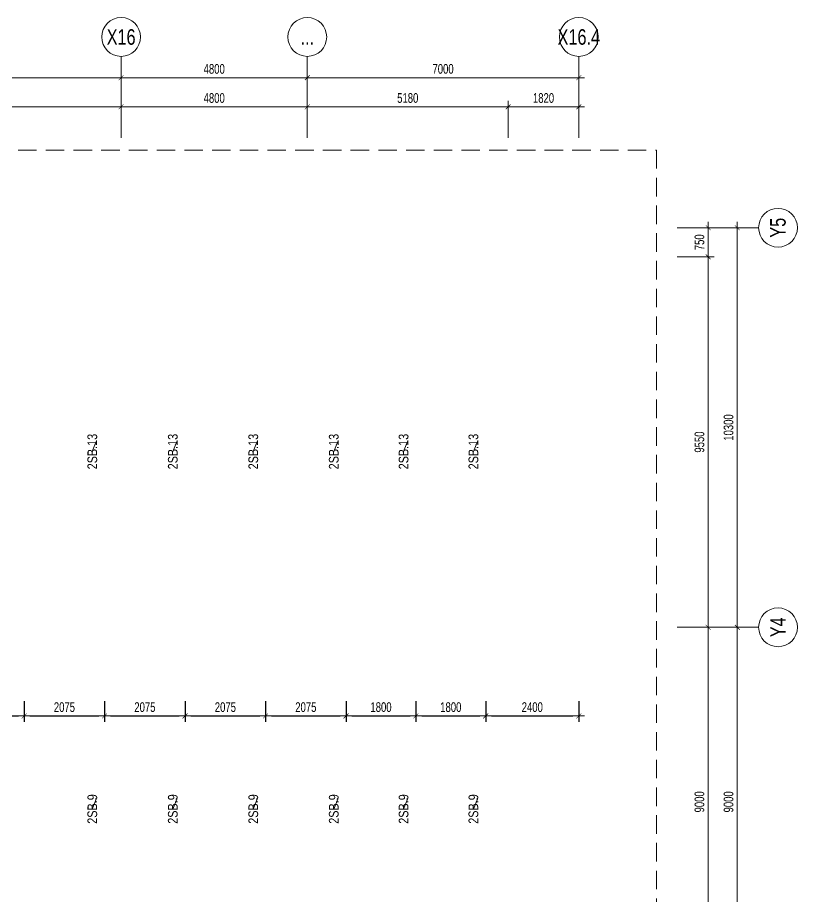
# Model space of a CAD drawing. Header units: millimetres. Extents: x 84463 to 294191, y -61495 to 44118.
# Drawn here: x 110779 to 130885, y 21462 to 44118 of the extents above; entities that cross this region are included whole.
import ezdxf
from ezdxf.enums import TextEntityAlignment as Align

# ---------------------------------------------------------------- set-up
doc = ezdxf.new("R2010")
doc.units = ezdxf.units.MM
doc.linetypes.add('CENTER2', pattern=[1.125, 0.75, -0.125, 0.125, -0.125])
doc.linetypes.add('HIDDEN2', pattern=[4.7625, 3.175, -1.5875])
for name, color, linetype, lineweight in [('$0$NDC_S_ANNO', 7, 'Continuous', 20), ('$0$NDC_S_DIM', 1, 'Continuous', 15), ('NDC_S_AXIS', 5, 'CENTER2', 13), ('NDC_S_BEAM NAME', 7, 'Continuous', 9), ('NDC_S_DIM', 1, 'Continuous', 15), ('NDC_S_HIDDEN', 8, 'HIDDEN2', 13), ('NDC_S_SYMBOL', 1, 'Continuous', 15), ('NDC_S_TEXT SYMBOL', 7, 'Continuous', 20)]:
    doc.layers.add(name, color=color, linetype=linetype, lineweight=lineweight)
doc.styles.add('$0$ARIAL', font='arial.ttf', dxfattribs={"width": 0.8})
doc.styles.add('$0$NDC_DIM', font='', dxfattribs={"width": 0.75})
doc.styles.add('NDC_ANNO', font='', dxfattribs={"width": 0.8})
doc.styles.add('NDC_DIM', font='', dxfattribs={"width": 0.75})
doc.styles.get('$0$NDC_DIM').set_extended_font_data('Dotum')
doc.styles.get('NDC_ANNO').set_extended_font_data('Dotum')
doc.styles.get('NDC_DIM').set_extended_font_data('Dotum')
doc.dimstyles.new('$0$NDC_dim_iso', dxfattribs={"dimtxt": 2.5, "dimasz": 1, "dimexe": 1.5, "dimexo": 2.5, "dimgap": 1, "dimtad": 1, "dimdec": 0, "dimzin": 0, "dimdsep": 46, "dimtxsty": '$0$NDC_DIM', "dimblk": '$0$DIMMARK', "dimcen": 0.09, "dimdle": 1.2, "dimclrd": 1, "dimclre": 1, "dimclrt": 3, "dimadec": 0, "dimazin": 0, "dimtfac": 1, "dimtdec": 0, "dimtix": 1, "dimtofl": 0, "dimtmove": 0, "dimatfit": 3, "dimfxl": 8, "dimfxlon": 1, "dimtolj": 1, "dimtzin": 0, "dimarcsym": 0})
doc.dimstyles.new('NDC_dim_100', dxfattribs={"dimscale": 100, "dimtxt": 2.5, "dimasz": 1.5, "dimexe": 1.5, "dimexo": 2.5, "dimgap": 1, "dimtad": 1, "dimdec": 0, "dimzin": 0, "dimdsep": 46, "dimtxsty": 'NDC_DIM', "dimblk": 'DIMMARK', "dimcen": 0.09, "dimdle": 1.2, "dimclrd": 1, "dimclre": 1, "dimclrt": 3, "dimadec": 0, "dimazin": 0, "dimtfac": 1, "dimtdec": 0, "dimtix": 1, "dimtofl": 0, "dimtmove": 0, "dimatfit": 3, "dimfxl": 8, "dimfxlon": 1, "dimtolj": 1, "dimtzin": 0, "dimarcsym": 0})

# ---------------------------------------------------------------- blocks, each defined once
blk = doc.blocks.new('$0$DIMMARK')
at = {"layer": '$0$NDC_S_DIM', "color": 1}
blk.add_line((-1.5, 0), (1, 0), dxfattribs=at)
at = {"layer": '$0$NDC_S_DIM', "color": 2, "const_width": 0.1}
blk.add_lwpolyline([(-0.42, -0.42), (0.42, 0.42)], dxfattribs=at)
blk = doc.blocks.new('DIMMARK')
at = {"layer": 'NDC_S_DIM', "color": 1}
blk.add_line((-1.5, 0), (1, 0), dxfattribs=at)
at = {"layer": 'NDC_S_DIM', "color": 2, "const_width": 0.1}
blk.add_lwpolyline([(-0.42, -0.42), (0.42, 0.42)], dxfattribs=at)
blk = doc.blocks.new('*D62')
at = {"layer": 'Defpoints', "color": 0, "transparency": 16777216}
for p in [(108999, 26747), (110949, 26747), (110949, 26115)]:
    blk.add_point(p, dxfattribs=at)
at = {"layer": 'NDC_S_DIM', "color": 1, "lineweight": -2, "transparency": 16777216}
for p, q in [((108999, 26497), (108999, 25965)), ((110949, 26497), (110949, 25965)), ((109149, 26115), (110799, 26115))]:
    blk.add_line(p, q, dxfattribs=at)
at = {"layer": 'NDC_S_DIM', "color": 1, "lineweight": -2, "transparency": 16777216, "xscale": 150, "yscale": 150, "zscale": 150, "rotation": 180}
blk.add_blockref('DIMMARK', (108999, 26115), dxfattribs=at)
at = {"layer": 'NDC_S_DIM', "color": 1, "lineweight": -2, "transparency": 16777216, "xscale": 150, "yscale": 150, "zscale": 150}
blk.add_blockref('DIMMARK', (110949, 26115), dxfattribs=at)
at = {"layer": 'NDC_S_DIM', "color": 3, "transparency": 16777216, "insert": (109974, 26341), "char_height": 250, "attachment_point": 5, "style": 'NDC_DIM'}
blk.add_mtext('\\A1;1950', dxfattribs=at)
blk = doc.blocks.new('*D63')
at = {"layer": 'Defpoints', "color": 0, "transparency": 16777216}
for p in [(110949, 26747), (113024, 26747), (113024, 26115)]:
    blk.add_point(p, dxfattribs=at)
at = {"layer": 'NDC_S_DIM', "color": 1, "lineweight": -2, "transparency": 16777216}
for p, q in [((110949, 26497), (110949, 25965)), ((113024, 26497), (113024, 25965)), ((111099, 26115), (112874, 26115))]:
    blk.add_line(p, q, dxfattribs=at)
at = {"layer": 'NDC_S_DIM', "color": 1, "lineweight": -2, "transparency": 16777216, "xscale": 150, "yscale": 150, "zscale": 150, "rotation": 180}
blk.add_blockref('DIMMARK', (110949, 26115), dxfattribs=at)
at = {"layer": 'NDC_S_DIM', "color": 1, "lineweight": -2, "transparency": 16777216, "xscale": 150, "yscale": 150, "zscale": 150}
blk.add_blockref('DIMMARK', (113024, 26115), dxfattribs=at)
at = {"layer": 'NDC_S_DIM', "color": 3, "transparency": 16777216, "insert": (111987, 26341), "char_height": 250, "attachment_point": 5, "style": 'NDC_DIM'}
blk.add_mtext('\\A1;2075', dxfattribs=at)
blk = doc.blocks.new('*D64')
at = {"layer": 'Defpoints', "color": 0, "transparency": 16777216}
for p in [(113024, 26747), (115099, 26747), (115099, 26115)]:
    blk.add_point(p, dxfattribs=at)
at = {"layer": 'NDC_S_DIM', "color": 1, "lineweight": -2, "transparency": 16777216}
for p, q in [((113024, 26497), (113024, 25965)), ((115099, 26497), (115099, 25965)), ((113174, 26115), (114949, 26115))]:
    blk.add_line(p, q, dxfattribs=at)
at = {"layer": 'NDC_S_DIM', "color": 1, "lineweight": -2, "transparency": 16777216, "xscale": 150, "yscale": 150, "zscale": 150, "rotation": 180}
blk.add_blockref('DIMMARK', (113024, 26115), dxfattribs=at)
at = {"layer": 'NDC_S_DIM', "color": 1, "lineweight": -2, "transparency": 16777216, "xscale": 150, "yscale": 150, "zscale": 150}
blk.add_blockref('DIMMARK', (115099, 26115), dxfattribs=at)
at = {"layer": 'NDC_S_DIM', "color": 3, "transparency": 16777216, "insert": (114062, 26341), "char_height": 250, "attachment_point": 5, "style": 'NDC_DIM'}
blk.add_mtext('\\A1;2075', dxfattribs=at)
blk = doc.blocks.new('*D65')
at = {"layer": 'Defpoints', "color": 0, "transparency": 16777216}
for p in [(115099, 26747), (117174, 26747), (117174, 26115)]:
    blk.add_point(p, dxfattribs=at)
at = {"layer": 'NDC_S_DIM', "color": 1, "lineweight": -2, "transparency": 16777216}
for p, q in [((115099, 26497), (115099, 25965)), ((117174, 26497), (117174, 25965)), ((115249, 26115), (117024, 26115))]:
    blk.add_line(p, q, dxfattribs=at)
at = {"layer": 'NDC_S_DIM', "color": 1, "lineweight": -2, "transparency": 16777216, "xscale": 150, "yscale": 150, "zscale": 150, "rotation": 180}
blk.add_blockref('DIMMARK', (115099, 26115), dxfattribs=at)
at = {"layer": 'NDC_S_DIM', "color": 1, "lineweight": -2, "transparency": 16777216, "xscale": 150, "yscale": 150, "zscale": 150}
blk.add_blockref('DIMMARK', (117174, 26115), dxfattribs=at)
at = {"layer": 'NDC_S_DIM', "color": 3, "transparency": 16777216, "insert": (116137, 26341), "char_height": 250, "attachment_point": 5, "style": 'NDC_DIM'}
blk.add_mtext('\\A1;2075', dxfattribs=at)
blk = doc.blocks.new('*D66')
at = {"layer": 'Defpoints', "color": 0, "transparency": 16777216}
for p in [(117174, 26747), (119249, 26747), (119249, 26115)]:
    blk.add_point(p, dxfattribs=at)
at = {"layer": 'NDC_S_DIM', "color": 1, "lineweight": -2, "transparency": 16777216}
for p, q in [((117174, 26497), (117174, 25965)), ((119249, 26497), (119249, 25965)), ((117324, 26115), (119099, 26115))]:
    blk.add_line(p, q, dxfattribs=at)
at = {"layer": 'NDC_S_DIM', "color": 1, "lineweight": -2, "transparency": 16777216, "xscale": 150, "yscale": 150, "zscale": 150, "rotation": 180}
blk.add_blockref('DIMMARK', (117174, 26115), dxfattribs=at)
at = {"layer": 'NDC_S_DIM', "color": 1, "lineweight": -2, "transparency": 16777216, "xscale": 150, "yscale": 150, "zscale": 150}
blk.add_blockref('DIMMARK', (119249, 26115), dxfattribs=at)
at = {"layer": 'NDC_S_DIM', "color": 3, "transparency": 16777216, "insert": (118212, 26341), "char_height": 250, "attachment_point": 5, "style": 'NDC_DIM'}
blk.add_mtext('\\A1;2075', dxfattribs=at)
blk = doc.blocks.new('*D67')
at = {"layer": 'Defpoints', "color": 0, "transparency": 16777216}
for p in [(119249, 26747), (121049, 26747), (121049, 26115)]:
    blk.add_point(p, dxfattribs=at)
at = {"layer": 'NDC_S_DIM', "color": 1, "lineweight": -2, "transparency": 16777216}
for p, q in [((119249, 26497), (119249, 25965)), ((121049, 26497), (121049, 25965)), ((119399, 26115), (120899, 26115))]:
    blk.add_line(p, q, dxfattribs=at)
at = {"layer": 'NDC_S_DIM', "color": 1, "lineweight": -2, "transparency": 16777216, "xscale": 150, "yscale": 150, "zscale": 150, "rotation": 180}
blk.add_blockref('DIMMARK', (119249, 26115), dxfattribs=at)
at = {"layer": 'NDC_S_DIM', "color": 1, "lineweight": -2, "transparency": 16777216, "xscale": 150, "yscale": 150, "zscale": 150}
blk.add_blockref('DIMMARK', (121049, 26115), dxfattribs=at)
at = {"layer": 'NDC_S_DIM', "color": 3, "transparency": 16777216, "insert": (120149, 26341), "char_height": 250, "attachment_point": 5, "style": 'NDC_DIM'}
blk.add_mtext('\\A1;1800', dxfattribs=at)
blk = doc.blocks.new('*D68')
at = {"layer": 'Defpoints', "color": 0, "transparency": 16777216}
for p in [(121049, 26747), (122849, 26747), (122849, 26115)]:
    blk.add_point(p, dxfattribs=at)
at = {"layer": 'NDC_S_DIM', "color": 1, "lineweight": -2, "transparency": 16777216}
for p, q in [((121049, 26497), (121049, 25965)), ((122849, 26497), (122849, 25965)), ((121199, 26115), (122699, 26115))]:
    blk.add_line(p, q, dxfattribs=at)
at = {"layer": 'NDC_S_DIM', "color": 1, "lineweight": -2, "transparency": 16777216, "xscale": 150, "yscale": 150, "zscale": 150, "rotation": 180}
blk.add_blockref('DIMMARK', (121049, 26115), dxfattribs=at)
at = {"layer": 'NDC_S_DIM', "color": 1, "lineweight": -2, "transparency": 16777216, "xscale": 150, "yscale": 150, "zscale": 150}
blk.add_blockref('DIMMARK', (122849, 26115), dxfattribs=at)
at = {"layer": 'NDC_S_DIM', "color": 3, "transparency": 16777216, "insert": (121949, 26341), "char_height": 250, "attachment_point": 5, "style": 'NDC_DIM'}
blk.add_mtext('\\A1;1800', dxfattribs=at)
blk = doc.blocks.new('*D69')
at = {"layer": 'Defpoints', "color": 0, "transparency": 16777216}
for p in [(122849, 26747), (125249, 26747), (125249, 26115)]:
    blk.add_point(p, dxfattribs=at)
at = {"layer": 'NDC_S_DIM', "color": 1, "lineweight": -2, "transparency": 16777216}
for p, q in [((122849, 26497), (122849, 25965)), ((125249, 26497), (125249, 25965)), ((122999, 26115), (125099, 26115))]:
    blk.add_line(p, q, dxfattribs=at)
at = {"layer": 'NDC_S_DIM', "color": 1, "lineweight": -2, "transparency": 16777216, "xscale": 150, "yscale": 150, "zscale": 150, "rotation": 180}
blk.add_blockref('DIMMARK', (122849, 26115), dxfattribs=at)
at = {"layer": 'NDC_S_DIM', "color": 1, "lineweight": -2, "transparency": 16777216, "xscale": 150, "yscale": 150, "zscale": 150}
blk.add_blockref('DIMMARK', (125249, 26115), dxfattribs=at)
at = {"layer": 'NDC_S_DIM', "color": 3, "transparency": 16777216, "insert": (124049, 26341), "char_height": 250, "attachment_point": 5, "style": 'NDC_DIM'}
blk.add_mtext('\\A1;2400', dxfattribs=at)
blk = doc.blocks.new('*D28')
at = {"layer": 'Defpoints', "color": 0, "transparency": 16777216}
for p in [(113449, 42568), (105049, 40700), (113449, 40700)]:
    blk.add_point(p, dxfattribs=at)
at = {"layer": 'NDC_S_DIM', "color": 1, "lineweight": -2, "transparency": 16777216}
for p, q in [((105049, 41768), (105049, 42718)), ((113449, 41768), (113449, 42718)), ((105199, 42568), (113299, 42568))]:
    blk.add_line(p, q, dxfattribs=at)
at = {"layer": 'NDC_S_DIM', "color": 1, "lineweight": -2, "transparency": 16777216, "xscale": 150, "yscale": 150, "zscale": 150, "rotation": 180}
blk.add_blockref('DIMMARK', (105049, 42568), dxfattribs=at)
at = {"layer": 'NDC_S_DIM', "color": 1, "lineweight": -2, "transparency": 16777216, "xscale": 150, "yscale": 150, "zscale": 150}
blk.add_blockref('DIMMARK', (113449, 42568), dxfattribs=at)
at = {"layer": 'NDC_S_DIM', "color": 3, "transparency": 16777216, "insert": (109249, 42793), "char_height": 250, "attachment_point": 5, "style": 'NDC_DIM'}
blk.add_mtext('\\A1;8400', dxfattribs=at)
blk = doc.blocks.new('*D29')
at = {"layer": 'Defpoints', "color": 0, "transparency": 16777216}
for p in [(118249, 42568), (113449, 40700), (118249, 40700)]:
    blk.add_point(p, dxfattribs=at)
at = {"layer": 'NDC_S_DIM', "color": 1, "lineweight": -2, "transparency": 16777216}
for p, q in [((113449, 41768), (113449, 42718)), ((118249, 41768), (118249, 42718)), ((113599, 42568), (118099, 42568))]:
    blk.add_line(p, q, dxfattribs=at)
at = {"layer": 'NDC_S_DIM', "color": 1, "lineweight": -2, "transparency": 16777216, "xscale": 150, "yscale": 150, "zscale": 150, "rotation": 180}
blk.add_blockref('DIMMARK', (113449, 42568), dxfattribs=at)
at = {"layer": 'NDC_S_DIM', "color": 1, "lineweight": -2, "transparency": 16777216, "xscale": 150, "yscale": 150, "zscale": 150}
blk.add_blockref('DIMMARK', (118249, 42568), dxfattribs=at)
at = {"layer": 'NDC_S_DIM', "color": 3, "transparency": 16777216, "insert": (115849, 42793), "char_height": 250, "attachment_point": 5, "style": 'NDC_DIM'}
blk.add_mtext('\\A1;4800', dxfattribs=at)
blk = doc.blocks.new('*D30')
at = {"layer": 'Defpoints', "color": 0, "transparency": 16777216}
for p in [(125249, 42568), (118249, 40700), (125249, 40700)]:
    blk.add_point(p, dxfattribs=at)
at = {"layer": 'NDC_S_DIM', "color": 1, "lineweight": -2, "transparency": 16777216}
for p, q in [((118249, 41768), (118249, 42718)), ((125249, 41768), (125249, 42718)), ((118399, 42568), (125099, 42568))]:
    blk.add_line(p, q, dxfattribs=at)
at = {"layer": 'NDC_S_DIM', "color": 1, "lineweight": -2, "transparency": 16777216, "xscale": 150, "yscale": 150, "zscale": 150, "rotation": 180}
blk.add_blockref('DIMMARK', (118249, 42568), dxfattribs=at)
at = {"layer": 'NDC_S_DIM', "color": 1, "lineweight": -2, "transparency": 16777216, "xscale": 150, "yscale": 150, "zscale": 150}
blk.add_blockref('DIMMARK', (125249, 42568), dxfattribs=at)
at = {"layer": 'NDC_S_DIM', "color": 3, "transparency": 16777216, "insert": (121749, 42793), "char_height": 250, "attachment_point": 5, "style": 'NDC_DIM'}
blk.add_mtext('\\A1;7000', dxfattribs=at)
blk = doc.blocks.new('*U14')
at = {"layer": 'NDC_S_SYMBOL'}
blk.add_line((0, 5), (0, 9), dxfattribs=at)
blk.add_circle((0, 0), 5, dxfattribs=at)
at = {"layer": 'NDC_S_TEXT SYMBOL', "color": 7, "style": 'NDC_ANNO', "width": 0.8}
blk.add_attdef('GRID', text='', height=4, dxfattribs=at).set_placement((0, 0), align=Align.MIDDLE)
blk = doc.blocks.new('*D33')
at = {"layer": 'Defpoints', "color": 0, "transparency": 16777216}
for p in [(113449, 41818), (105049, 40700), (113449, 40700)]:
    blk.add_point(p, dxfattribs=at)
at = {"layer": 'NDC_S_DIM', "color": 1, "lineweight": -2, "transparency": 16777216}
for p, q in [((105049, 41018), (105049, 41968)), ((113449, 41018), (113449, 41968)), ((105199, 41818), (113299, 41818))]:
    blk.add_line(p, q, dxfattribs=at)
at = {"layer": 'NDC_S_DIM', "color": 1, "lineweight": -2, "transparency": 16777216, "xscale": 150, "yscale": 150, "zscale": 150, "rotation": 180}
blk.add_blockref('DIMMARK', (105049, 41818), dxfattribs=at)
at = {"layer": 'NDC_S_DIM', "color": 1, "lineweight": -2, "transparency": 16777216, "xscale": 150, "yscale": 150, "zscale": 150}
blk.add_blockref('DIMMARK', (113449, 41818), dxfattribs=at)
at = {"layer": 'NDC_S_DIM', "color": 3, "transparency": 16777216, "insert": (109249, 42043), "char_height": 250, "attachment_point": 5, "style": 'NDC_DIM'}
blk.add_mtext('\\A1;8400', dxfattribs=at)
blk = doc.blocks.new('*D34')
at = {"layer": 'Defpoints', "color": 0, "transparency": 16777216}
for p in [(118249, 41818), (113449, 40700), (118249, 40700)]:
    blk.add_point(p, dxfattribs=at)
at = {"layer": 'NDC_S_DIM', "color": 1, "lineweight": -2, "transparency": 16777216}
for p, q in [((113449, 41018), (113449, 41968)), ((118249, 41018), (118249, 41968)), ((113599, 41818), (118099, 41818))]:
    blk.add_line(p, q, dxfattribs=at)
at = {"layer": 'NDC_S_DIM', "color": 1, "lineweight": -2, "transparency": 16777216, "xscale": 150, "yscale": 150, "zscale": 150, "rotation": 180}
blk.add_blockref('DIMMARK', (113449, 41818), dxfattribs=at)
at = {"layer": 'NDC_S_DIM', "color": 1, "lineweight": -2, "transparency": 16777216, "xscale": 150, "yscale": 150, "zscale": 150}
blk.add_blockref('DIMMARK', (118249, 41818), dxfattribs=at)
at = {"layer": 'NDC_S_DIM', "color": 3, "transparency": 16777216, "insert": (115849, 42043), "char_height": 250, "attachment_point": 5, "style": 'NDC_DIM'}
blk.add_mtext('\\A1;4800', dxfattribs=at)
blk = doc.blocks.new('*D35')
at = {"layer": 'Defpoints', "color": 0, "transparency": 16777216}
for p in [(123429, 41818), (118249, 40700), (123429, 40700)]:
    blk.add_point(p, dxfattribs=at)
at = {"layer": 'NDC_S_DIM', "color": 1, "lineweight": -2, "transparency": 16777216}
for p, q in [((118249, 41018), (118249, 41968)), ((123429, 41018), (123429, 41968)), ((118399, 41818), (123279, 41818))]:
    blk.add_line(p, q, dxfattribs=at)
at = {"layer": 'NDC_S_DIM', "color": 1, "lineweight": -2, "transparency": 16777216, "xscale": 150, "yscale": 150, "zscale": 150, "rotation": 180}
blk.add_blockref('DIMMARK', (118249, 41818), dxfattribs=at)
at = {"layer": 'NDC_S_DIM', "color": 1, "lineweight": -2, "transparency": 16777216, "xscale": 150, "yscale": 150, "zscale": 150}
blk.add_blockref('DIMMARK', (123429, 41818), dxfattribs=at)
at = {"layer": 'NDC_S_DIM', "color": 3, "transparency": 16777216, "insert": (120839, 42043), "char_height": 250, "attachment_point": 5, "style": 'NDC_DIM'}
blk.add_mtext('\\A1;5180', dxfattribs=at)
blk = doc.blocks.new('*D36')
at = {"layer": 'Defpoints', "color": 0, "transparency": 16777216}
for p in [(125249, 41818), (123429, 40700), (125249, 40700)]:
    blk.add_point(p, dxfattribs=at)
at = {"layer": 'NDC_S_DIM', "color": 1, "lineweight": -2, "transparency": 16777216}
for p, q in [((123429, 41018), (123429, 41968)), ((125249, 41018), (125249, 41968)), ((123579, 41818), (125099, 41818))]:
    blk.add_line(p, q, dxfattribs=at)
at = {"layer": 'NDC_S_DIM', "color": 1, "lineweight": -2, "transparency": 16777216, "xscale": 150, "yscale": 150, "zscale": 150, "rotation": 180}
blk.add_blockref('DIMMARK', (123429, 41818), dxfattribs=at)
at = {"layer": 'NDC_S_DIM', "color": 1, "lineweight": -2, "transparency": 16777216, "xscale": 150, "yscale": 150, "zscale": 150}
blk.add_blockref('DIMMARK', (125249, 41818), dxfattribs=at)
at = {"layer": 'NDC_S_DIM', "color": 3, "transparency": 16777216, "insert": (124339, 42043), "char_height": 250, "attachment_point": 5, "style": 'NDC_DIM'}
blk.add_mtext('\\A1;1820', dxfattribs=at)
blk = doc.blocks.new('*D23')
at = {"layer": 'Defpoints', "color": 0, "transparency": 16777216}
for p in [(127249, 28400), (128585, 28400), (127249, 19400)]:
    blk.add_point(p, dxfattribs=at)
at = {"layer": 'NDC_S_DIM', "color": 1, "lineweight": -2, "transparency": 16777216}
for p, q in [((127785, 28400), (128735, 28400)), ((128585, 19550), (128585, 28250)), ((127785, 19400), (128735, 19400))]:
    blk.add_line(p, q, dxfattribs=at)
at = {"layer": 'NDC_S_DIM', "color": 1, "lineweight": -2, "transparency": 16777216, "xscale": 150, "yscale": 150, "zscale": 150}
for p, rotation in [((128585, 28400), 90), ((128585, 19400), 270)]:
    blk.add_blockref('DIMMARK', p, dxfattribs=dict(at, rotation=rotation))
at = {"layer": 'NDC_S_DIM', "color": 3, "transparency": 16777216, "insert": (128360, 23900), "char_height": 250, "attachment_point": 5, "rotation": 90, "style": 'NDC_DIM'}
blk.add_mtext('\\A1;9000', dxfattribs=at)
blk = doc.blocks.new('*D24')
at = {"layer": 'Defpoints', "color": 0, "transparency": 16777216}
for p in [(127249, 37950), (128585, 37950), (127249, 28400)]:
    blk.add_point(p, dxfattribs=at)
at = {"layer": 'NDC_S_DIM', "color": 1, "lineweight": -2, "transparency": 16777216}
for p, q in [((127785, 37950), (128735, 37950)), ((128585, 28550), (128585, 37800)), ((127785, 28400), (128735, 28400))]:
    blk.add_line(p, q, dxfattribs=at)
at = {"layer": 'NDC_S_DIM', "color": 1, "lineweight": -2, "transparency": 16777216, "xscale": 150, "yscale": 150, "zscale": 150}
for p, rotation in [((128585, 37950), 90), ((128585, 28400), 270)]:
    blk.add_blockref('DIMMARK', p, dxfattribs=dict(at, rotation=rotation))
at = {"layer": 'NDC_S_DIM', "color": 3, "transparency": 16777216, "insert": (128360, 33175), "char_height": 250, "attachment_point": 5, "rotation": 90, "style": 'NDC_DIM'}
blk.add_mtext('\\A1;9550', dxfattribs=at)
blk = doc.blocks.new('*D25')
at = {"layer": 'Defpoints', "color": 0, "transparency": 16777216}
for p in [(127249, 38700), (128585, 38700), (127249, 37950)]:
    blk.add_point(p, dxfattribs=at)
at = {"layer": 'NDC_S_DIM', "color": 1, "lineweight": -2, "transparency": 16777216}
for p, q in [((127785, 38700), (128735, 38700)), ((128585, 38100), (128585, 38550)), ((127785, 37950), (128735, 37950))]:
    blk.add_line(p, q, dxfattribs=at)
at = {"layer": 'NDC_S_DIM', "color": 1, "lineweight": -2, "transparency": 16777216, "xscale": 150, "yscale": 150, "zscale": 150}
for p, rotation in [((128585, 38700), 90), ((128585, 37950), 270)]:
    blk.add_blockref('DIMMARK', p, dxfattribs=dict(at, rotation=rotation))
at = {"layer": 'NDC_S_DIM', "color": 3, "transparency": 16777216, "insert": (128360, 38325), "char_height": 250, "attachment_point": 5, "rotation": 90, "style": 'NDC_DIM'}
blk.add_mtext('\\A1;750', dxfattribs=at)
blk = doc.blocks.new('*D26')
at = {"layer": 'Defpoints', "color": 0, "transparency": 16777216}
for p in [(127249, 38700), (127249, 28400), (129335, 28400)]:
    blk.add_point(p, dxfattribs=at)
at = {"layer": 'NDC_S_DIM', "color": 1, "lineweight": -2, "transparency": 16777216}
for p, q in [((128535, 38700), (129485, 38700)), ((129335, 38550), (129335, 28550)), ((128535, 28400), (129485, 28400))]:
    blk.add_line(p, q, dxfattribs=at)
at = {"layer": 'NDC_S_DIM', "color": 1, "lineweight": -2, "transparency": 16777216, "xscale": 150, "yscale": 150, "zscale": 150}
for p, rotation in [((129335, 38700), 90), ((129335, 28400), 270)]:
    blk.add_blockref('DIMMARK', p, dxfattribs=dict(at, rotation=rotation))
at = {"layer": 'NDC_S_DIM', "color": 3, "transparency": 16777216, "insert": (129110, 33550), "char_height": 250, "attachment_point": 5, "rotation": 90, "style": 'NDC_DIM'}
blk.add_mtext('\\A1;10300', dxfattribs=at)
blk = doc.blocks.new('*D19')
at = {"layer": 'Defpoints', "color": 0, "transparency": 16777216}
for p in [(127249, 28400), (127249, 19400), (129335, 19400)]:
    blk.add_point(p, dxfattribs=at)
at = {"layer": 'NDC_S_DIM', "color": 1, "lineweight": -2, "transparency": 16777216}
for p, q in [((128535, 28400), (129485, 28400)), ((129335, 28250), (129335, 19550)), ((128535, 19400), (129485, 19400))]:
    blk.add_line(p, q, dxfattribs=at)
at = {"layer": 'NDC_S_DIM', "color": 1, "lineweight": -2, "transparency": 16777216, "xscale": 150, "yscale": 150, "zscale": 150}
for p, rotation in [((129335, 28400), 90), ((129335, 19400), 270)]:
    blk.add_blockref('DIMMARK', p, dxfattribs=dict(at, rotation=rotation))
at = {"layer": 'NDC_S_DIM', "color": 3, "transparency": 16777216, "insert": (129110, 23900), "char_height": 250, "attachment_point": 5, "rotation": 90, "style": 'NDC_DIM'}
blk.add_mtext('\\A1;9000', dxfattribs=at)
blk = doc.blocks.new('*U18')
at = {"layer": 'NDC_S_SYMBOL'}
blk.add_line((-5, 0), (-9, 0), dxfattribs=at)
blk.add_circle((0, 0), 5, dxfattribs=at)
at = {"layer": 'NDC_S_TEXT SYMBOL', "color": 7, "style": 'NDC_ANNO', "width": 0.8}
blk.add_attdef('GRID', text='', height=4, rotation=90, dxfattribs=at).set_placement((0, 0), align=Align.MIDDLE)
blk = doc.blocks.new('*U17')
at = {"layer": '$0$NDC_S_ANNO', "ltscale": 0.8, "style": '$0$ARIAL', "width": 0.8}
blk.add_attdef('TEN', text='', height=2.5, dxfattribs=at).set_placement((-2.58, 1.03), align=Align.MIDDLE_CENTER)
at = {"layer": '$0$NDC_S_ANNO', "ltscale": 0.8, "style": '$0$ARIAL', "width": 0.8, "flags": 1}
blk.add_attdef('CHU_THICH', text='', height=2.5, dxfattribs=at).set_placement((0, 0), align=Align.MIDDLE_CENTER)
at = {"layer": 'Defpoints'}
blk.add_leader([(0, 0), (-2.58, 1.03)], dimstyle='$0$NDC_dim_iso', override={"dimgap": 0.625, "dimtad": 0}, dxfattribs=at)
blk = doc.blocks.new('Truc gian thep')
at = {"layer": 'NDC_S_AXIS'}
ref = blk.add_blockref('*U14', (113449, 43617.5), dxfattribs=dict(at, xscale=-100, yscale=100, zscale=100, rotation=180))
ref.add_attrib('GRID', 'X16', dxfattribs={"layer": 'NDC_S_TEXT SYMBOL', "color": 7, "height": 400, "style": 'NDC_ANNO', "width": 0.8}).set_placement((113449, 43617.5), align=Align.MIDDLE)
ref = blk.add_blockref('*U14', (118249.1, 43617.5), dxfattribs=dict(at, xscale=-100, yscale=100, zscale=100, rotation=180))
ref.add_attrib('GRID', '...', dxfattribs={"layer": 'NDC_S_TEXT SYMBOL', "color": 7, "height": 400, "style": 'NDC_ANNO', "width": 0.8}).set_placement((118249.1, 43617.5), align=Align.MIDDLE)
ref = blk.add_blockref('*U14', (125249.1, 43617.5), dxfattribs=dict(at, xscale=-100, yscale=100, zscale=100, rotation=180))
ref.add_attrib('GRID', 'X16.4', dxfattribs={"layer": 'NDC_S_TEXT SYMBOL', "color": 7, "height": 400, "style": 'NDC_ANNO', "width": 0.8}).set_placement((125249.1, 43617.5), align=Align.MIDDLE)
at = {"layer": 'NDC_S_AXIS', "xscale": 100, "yscale": 100, "zscale": 100}
for p, values in [((130385.2, 38700), {'GRID': 'Y5'}), ((130385.2, 28400), {'GRID': 'Y4'})]:
    blk.add_blockref('*U18', p, dxfattribs=at).add_auto_attribs(values)
at = {"layer": 'NDC_S_DIM'}
for base, p1, p2, picture, middle in [((113449, 42567.5), (105049.1, 40700), (113449, 40700), '*D28', (109249, 42792.7)), ((118249.1, 42567.5), (113449, 40700), (118249.1, 40700), '*D29', (115849, 42792.7)), ((125249.1, 42567.5), (118249.1, 40700), (125249.1, 40700), '*D30', (121749.1, 42792.7)), ((113449, 41817.5), (105049.1, 40700), (113449, 40700), '*D33', (109249, 42042.7)), ((118249.1, 41817.5), (113449, 40700), (118249.1, 40700), '*D34', (115849, 42042.7)), ((123429.1, 41817.5), (118249.1, 40700), (123429.1, 40700), '*D35', (120839.1, 42042.7)), ((125249.1, 41817.5), (123429.1, 40700), (125249.1, 40700), '*D36', (124339.1, 42042.7))]:
    dim = blk.add_linear_dim(base=base, p1=p1, p2=p2, dimstyle='NDC_dim_100', override={"dimtmove": 1}, dxfattribs=at)
    dim.commit()
    dim.dimension.update_dxf_attribs({"geometry": picture, "text_midpoint": middle})
for base, p1, p2, picture, middle in [((128585.2, 38700), (127249.1, 37950), (127249.1, 38700), '*D25', (128360, 38325)), ((128585.2, 37950), (127249.1, 28400), (127249.1, 37950), '*D24', (128360, 33175)), ((128585.2, 28400), (127249.1, 19400), (127249.1, 28400), '*D23', (128360, 23900)), ((129335.2, 19400), (127249.1, 28400), (127249.1, 19400), '*D19', (129110, 23900))]:
    dim = blk.add_linear_dim(base=base, p1=p1, p2=p2, angle=90, dimstyle='NDC_dim_100', override={"dimtmove": 1}, dxfattribs=at)
    dim.commit()
    dim.dimension.update_dxf_attribs({"geometry": picture, "text_midpoint": middle})
dim = blk.add_linear_dim(base=(129335.2, 28400), p1=(127249.1, 38700), p2=(127249.1, 28400), angle=90, dimstyle='NDC_dim_100', dxfattribs=at)
dim.commit()
dim.dimension.update_dxf_attribs({"geometry": '*D26', "text_midpoint": (129110, 33550)})

msp = doc.modelspace()

# ---------------------------------------------------------------- linework, layer by layer
at = {"layer": 'NDC_S_HIDDEN', "ltscale": 150}
msp.add_lwpolyline([(93649.1, 40700), (127249.1, 40700), (127249.1, 5100), (93649.1, 5100)], close=True, dxfattribs=at)

# ---------------------------------------------------------------- block references
at = {"layer": 'NDC_S_BEAM NAME', "xscale": 100, "yscale": 100, "zscale": 100, "rotation": 90}
for p, values in [((112808.9, 33187.9), {'TEN': '2SB.13'}), ((114883.9, 33187.9), {'TEN': '2SB.13'}), ((116958.9, 33187.9), {'TEN': '2SB.13'}), ((119033.9, 33187.9), {'TEN': '2SB.13'}), ((120833.9, 33187.9), {'TEN': '2SB.13'}), ((122633.9, 33187.9), {'TEN': '2SB.13'}), ((112808.9, 23973.8), {'TEN': '2SB.9'}), ((114883.9, 23973.8), {'TEN': '2SB.9'}), ((116958.9, 23973.8), {'TEN': '2SB.9'}), ((119033.9, 23973.8), {'TEN': '2SB.9'}), ((120833.9, 23973.8), {'TEN': '2SB.9'}), ((122633.9, 23973.8), {'TEN': '2SB.9'})]:
    msp.add_blockref('*U17', p, dxfattribs=at).add_auto_attribs(values)
at = {"layer": 'NDC_S_DIM'}
msp.add_blockref('Truc gian thep', (0, 0), dxfattribs=at)

# ---------------------------------------------------------------- dimensions: what is measured, and where the dimension line sits
for base, p1, p2, picture, middle in [((110949.1, 26115.4), (108999.1, 26746.6), (110949.1, 26746.6), '*D62', (109974.1, 26340.6)), ((113024.1, 26115.4), (110949.1, 26746.6), (113024.1, 26746.6), '*D63', (111986.6, 26340.6)), ((115099.1, 26115.4), (113024.1, 26746.6), (115099.1, 26746.6), '*D64', (114061.6, 26340.6)), ((117174.1, 26115.4), (115099.1, 26746.6), (117174.1, 26746.6), '*D65', (116136.6, 26340.6)), ((119249.1, 26115.4), (117174.1, 26746.6), (119249.1, 26746.6), '*D66', (118211.6, 26340.6)), ((121049.1, 26115.4), (119249.1, 26746.6), (121049.1, 26746.6), '*D67', (120149.1, 26340.6)), ((122849.1, 26115.4), (121049.1, 26746.6), (122849.1, 26746.6), '*D68', (121949.1, 26340.6)), ((125249.1, 26115.4), (122849.1, 26746.6), (125249.1, 26746.6), '*D69', (124049.1, 26340.6))]:
    dim = msp.add_linear_dim(base=base, p1=p1, p2=p2, dimstyle='NDC_dim_100', override={"dimtmove": 1}, dxfattribs=at)
    dim.commit()
    dim.dimension.update_dxf_attribs({"geometry": picture, "text_midpoint": middle})

doc.saveas('drawing.dxf')
